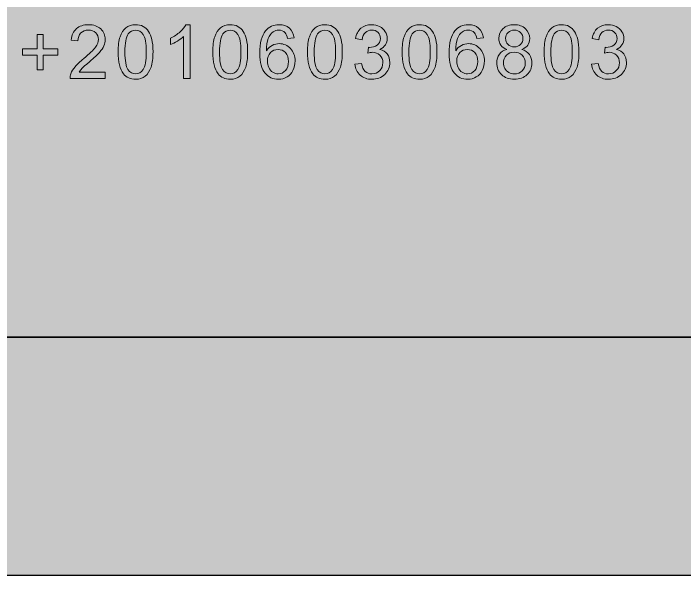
# Model space of a CAD drawing. Header units: inches. Extents: x -1481 to -429, y -1676 to -696.
# Drawn here: x -1371.45 to -1329.22, y -985.73 to -950.37 of the extents above; entities that cross this region are included whole.
import ezdxf

# ---------------------------------------------------------------- set-up
doc = ezdxf.new("R2010")
doc.units = ezdxf.units.IN
doc.header["$MEASUREMENT"] = 0
doc.layers.add('Layer 1', color=7, linetype='Continuous')

# ---------------------------------------------------------------- blocks, each defined once
blk = doc.blocks.new('block 420')
at = {"layer": 'Layer 1', "true_color": 0xffcb04}
h = blk.add_hatch(color=40, dxfattribs=at)
h.dxf.hatch_style = 2
edge = h.paths.add_edge_path()
edge.add_spline(control_points=[(-1365.672, -954.061), (-1365.672, -954.061), (-1365.672, -954.458), (-1365.672, -954.458), (-1365.672, -954.458), (-1367.894, -954.458), (-1367.894, -954.458), (-1367.897, -954.358), (-1367.881, -954.263), (-1367.846, -954.171), (-1367.79, -954.019), (-1367.699, -953.87), (-1367.574, -953.724), (-1367.45, -953.577), (-1367.27, -953.407), (-1367.034, -953.215), (-1366.669, -952.915), (-1366.422, -952.677), (-1366.294, -952.502), (-1366.165, -952.327), (-1366.101, -952.162), (-1366.101, -952.006), (-1366.101, -951.842), (-1366.159, -951.704), (-1366.276, -951.592), (-1366.393, -951.48), (-1366.546, -951.423), (-1366.734, -951.423), (-1366.933, -951.423), (-1367.092, -951.483), (-1367.211, -951.602), (-1367.33, -951.721), (-1367.391, -951.886), (-1367.392, -952.098), (-1367.392, -952.098), (-1367.816, -952.054), (-1367.816, -952.054), (-1367.787, -951.738), (-1367.678, -951.496), (-1367.488, -951.33), (-1367.299, -951.165), (-1367.044, -951.082), (-1366.725, -951.082), (-1366.402, -951.082), (-1366.147, -951.171), (-1365.959, -951.35), (-1365.771, -951.529), (-1365.677, -951.75), (-1365.677, -952.015), (-1365.677, -952.15), (-1365.704, -952.282), (-1365.759, -952.412), (-1365.814, -952.542), (-1365.906, -952.678), (-1366.033, -952.822), (-1366.161, -952.966), (-1366.373, -953.163), (-1366.67, -953.414), (-1366.917, -953.622), (-1367.076, -953.763), (-1367.147, -953.837), (-1367.217, -953.911), (-1367.275, -953.986), (-1367.321, -954.061), (-1367.321, -954.061), (-1365.672, -954.061), (-1365.672, -954.061)], knot_values=[0, 0, 0, 0, 1, 1, 1, 2, 2, 2, 3, 3, 3, 4, 4, 4, 5, 5, 5, 6, 6, 6, 7, 7, 7, 8, 8, 8, 9, 9, 9, 10, 10, 10, 11, 11, 11, 12, 12, 12, 13, 13, 13, 14, 14, 14, 15, 15, 15, 16, 16, 16, 17, 17, 17, 18, 18, 18, 19, 19, 19, 20, 20, 20, 21, 21, 21, 22, 22, 22, 22], degree=3, periodic=1)
h = blk.add_hatch(color=40, dxfattribs=at)
h.dxf.hatch_style = 2
edge = h.paths.add_edge_path()
edge.add_spline(control_points=[(-1364.863, -952.799), (-1364.863, -952.402), (-1364.822, -952.082), (-1364.74, -951.84), (-1364.658, -951.597), (-1364.537, -951.41), (-1364.376, -951.279), (-1364.214, -951.147), (-1364.011, -951.082), (-1363.767, -951.082), (-1363.586, -951.082), (-1363.428, -951.118), (-1363.292, -951.191), (-1363.156, -951.263), (-1363.044, -951.368), (-1362.955, -951.505), (-1362.866, -951.641), (-1362.797, -951.808), (-1362.746, -952.005), (-1362.696, -952.201), (-1362.67, -952.466), (-1362.67, -952.799), (-1362.67, -953.194), (-1362.711, -953.512), (-1362.792, -953.755), (-1362.873, -953.997), (-1362.994, -954.184), (-1363.156, -954.317), (-1363.317, -954.449), (-1363.521, -954.515), (-1363.767, -954.515), (-1364.091, -954.515), (-1364.345, -954.399), (-1364.53, -954.166), (-1364.752, -953.886), (-1364.863, -953.431), (-1364.863, -952.799)], knot_values=[0, 0, 0, 0, 1, 1, 1, 2, 2, 2, 3, 3, 3, 4, 4, 4, 5, 5, 5, 6, 6, 6, 7, 7, 7, 8, 8, 8, 9, 9, 9, 10, 10, 10, 11, 11, 11, 12, 12, 12, 12], degree=3, periodic=1)
edge = h.paths.add_edge_path()
edge.add_spline(control_points=[(-1364.439, -952.799), (-1364.439, -953.351), (-1364.374, -953.719), (-1364.245, -953.901), (-1364.116, -954.084), (-1363.956, -954.175), (-1363.767, -954.175), (-1363.577, -954.175), (-1363.418, -954.084), (-1363.289, -953.9), (-1363.159, -953.717), (-1363.095, -953.35), (-1363.095, -952.799), (-1363.095, -952.246), (-1363.159, -951.878), (-1363.289, -951.696), (-1363.418, -951.514), (-1363.579, -951.423), (-1363.771, -951.423), (-1363.961, -951.423), (-1364.112, -951.504), (-1364.225, -951.664), (-1364.368, -951.869), (-1364.439, -952.247), (-1364.439, -952.799)], knot_values=[0, 0, 0, 0, 1, 1, 1, 2, 2, 2, 3, 3, 3, 4, 4, 4, 5, 5, 5, 6, 6, 6, 7, 7, 7, 8, 8, 8, 8], degree=3, periodic=1)
h = blk.add_hatch(color=40, dxfattribs=at)
h.dxf.hatch_style = 2
edge = h.paths.add_edge_path()
edge.add_spline(control_points=[(-1360.33, -954.458), (-1360.33, -954.458), (-1360.742, -954.458), (-1360.742, -954.458), (-1360.742, -954.458), (-1360.742, -951.827), (-1360.742, -951.827), (-1360.842, -951.922), (-1360.972, -952.017), (-1361.133, -952.111), (-1361.295, -952.206), (-1361.44, -952.277), (-1361.568, -952.325), (-1361.568, -952.325), (-1361.568, -951.926), (-1361.568, -951.926), (-1361.337, -951.817), (-1361.135, -951.686), (-1360.962, -951.531), (-1360.79, -951.377), (-1360.667, -951.227), (-1360.596, -951.082), (-1360.596, -951.082), (-1360.33, -951.082), (-1360.33, -951.082), (-1360.33, -951.082), (-1360.33, -954.458), (-1360.33, -954.458)], knot_values=[0, 0, 0, 0, 1, 1, 1, 2, 2, 2, 3, 3, 3, 4, 4, 4, 5, 5, 5, 6, 6, 6, 7, 7, 7, 8, 8, 8, 9, 9, 9, 9], degree=3, periodic=1)
h = blk.add_hatch(color=40, dxfattribs=at)
h.dxf.hatch_style = 2
edge = h.paths.add_edge_path()
edge.add_spline(control_points=[(-1358.906, -952.799), (-1358.906, -952.402), (-1358.865, -952.082), (-1358.783, -951.84), (-1358.701, -951.597), (-1358.58, -951.41), (-1358.418, -951.279), (-1358.257, -951.147), (-1358.054, -951.082), (-1357.81, -951.082), (-1357.629, -951.082), (-1357.471, -951.118), (-1357.335, -951.191), (-1357.199, -951.263), (-1357.086, -951.368), (-1356.998, -951.505), (-1356.909, -951.641), (-1356.839, -951.808), (-1356.789, -952.005), (-1356.739, -952.201), (-1356.713, -952.466), (-1356.713, -952.799), (-1356.713, -953.194), (-1356.754, -953.512), (-1356.835, -953.755), (-1356.916, -953.997), (-1357.037, -954.184), (-1357.198, -954.317), (-1357.36, -954.449), (-1357.563, -954.515), (-1357.81, -954.515), (-1358.134, -954.515), (-1358.388, -954.399), (-1358.573, -954.166), (-1358.795, -953.886), (-1358.906, -953.431), (-1358.906, -952.799)], knot_values=[0, 0, 0, 0, 1, 1, 1, 2, 2, 2, 3, 3, 3, 4, 4, 4, 5, 5, 5, 6, 6, 6, 7, 7, 7, 8, 8, 8, 9, 9, 9, 10, 10, 10, 11, 11, 11, 12, 12, 12, 12], degree=3, periodic=1)
edge = h.paths.add_edge_path()
edge.add_spline(control_points=[(-1358.482, -952.799), (-1358.482, -953.351), (-1358.417, -953.719), (-1358.288, -953.901), (-1358.159, -954.084), (-1357.999, -954.175), (-1357.81, -954.175), (-1357.62, -954.175), (-1357.461, -954.084), (-1357.331, -953.9), (-1357.202, -953.717), (-1357.138, -953.35), (-1357.138, -952.799), (-1357.138, -952.246), (-1357.202, -951.878), (-1357.331, -951.696), (-1357.461, -951.514), (-1357.622, -951.423), (-1357.814, -951.423), (-1358.004, -951.423), (-1358.155, -951.504), (-1358.268, -951.664), (-1358.41, -951.869), (-1358.482, -952.247), (-1358.482, -952.799)], knot_values=[0, 0, 0, 0, 1, 1, 1, 2, 2, 2, 3, 3, 3, 4, 4, 4, 5, 5, 5, 6, 6, 6, 7, 7, 7, 8, 8, 8, 8], degree=3, periodic=1)
h = blk.add_hatch(color=40, dxfattribs=at)
h.dxf.hatch_style = 2
edge = h.paths.add_edge_path()
edge.add_spline(control_points=[(-1353.785, -951.919), (-1353.785, -951.919), (-1354.196, -951.951), (-1354.196, -951.951), (-1354.232, -951.789), (-1354.284, -951.671), (-1354.352, -951.598), (-1354.463, -951.48), (-1354.601, -951.421), (-1354.765, -951.421), (-1354.896, -951.421), (-1355.011, -951.458), (-1355.111, -951.531), (-1355.241, -951.626), (-1355.343, -951.764), (-1355.418, -951.946), (-1355.493, -952.128), (-1355.532, -952.387), (-1355.535, -952.724), (-1355.436, -952.572), (-1355.314, -952.46), (-1355.17, -952.387), (-1355.027, -952.313), (-1354.876, -952.276), (-1354.719, -952.276), (-1354.443, -952.276), (-1354.209, -952.378), (-1354.016, -952.58), (-1353.822, -952.783), (-1353.726, -953.045), (-1353.726, -953.366), (-1353.726, -953.577), (-1353.771, -953.773), (-1353.862, -953.954), (-1353.953, -954.135), (-1354.078, -954.274), (-1354.237, -954.37), (-1354.396, -954.467), (-1354.576, -954.515), (-1354.778, -954.515), (-1355.122, -954.515), (-1355.403, -954.388), (-1355.62, -954.135), (-1355.837, -953.882), (-1355.946, -953.465), (-1355.946, -952.884), (-1355.946, -952.234), (-1355.826, -951.762), (-1355.586, -951.467), (-1355.376, -951.21), (-1355.094, -951.082), (-1354.739, -951.082), (-1354.475, -951.082), (-1354.258, -951.156), (-1354.089, -951.304), (-1353.92, -951.452), (-1353.819, -951.657), (-1353.785, -951.919)], knot_values=[0, 0, 0, 0, 1, 1, 1, 2, 2, 2, 3, 3, 3, 4, 4, 4, 5, 5, 5, 6, 6, 6, 7, 7, 7, 8, 8, 8, 9, 9, 9, 10, 10, 10, 11, 11, 11, 12, 12, 12, 13, 13, 13, 14, 14, 14, 15, 15, 15, 16, 16, 16, 17, 17, 17, 18, 18, 18, 19, 19, 19, 19], degree=3, periodic=1)
edge = h.paths.add_edge_path()
edge.add_spline(control_points=[(-1355.471, -953.368), (-1355.471, -953.51), (-1355.441, -953.647), (-1355.38, -953.776), (-1355.32, -953.906), (-1355.235, -954.006), (-1355.127, -954.073), (-1355.018, -954.141), (-1354.904, -954.175), (-1354.785, -954.175), (-1354.611, -954.175), (-1354.461, -954.105), (-1354.336, -953.965), (-1354.21, -953.824), (-1354.148, -953.633), (-1354.148, -953.391), (-1354.148, -953.159), (-1354.21, -952.975), (-1354.333, -952.842), (-1354.457, -952.708), (-1354.613, -952.641), (-1354.801, -952.641), (-1354.988, -952.641), (-1355.146, -952.708), (-1355.276, -952.842), (-1355.406, -952.975), (-1355.471, -953.151), (-1355.471, -953.368)], knot_values=[0, 0, 0, 0, 1, 1, 1, 2, 2, 2, 3, 3, 3, 4, 4, 4, 5, 5, 5, 6, 6, 6, 7, 7, 7, 8, 8, 8, 9, 9, 9, 9], degree=3, periodic=1)
h = blk.add_hatch(color=40, dxfattribs=at)
h.dxf.hatch_style = 2
edge = h.paths.add_edge_path()
edge.add_spline(control_points=[(-1352.949, -952.799), (-1352.949, -952.402), (-1352.908, -952.082), (-1352.826, -951.84), (-1352.744, -951.597), (-1352.623, -951.41), (-1352.461, -951.279), (-1352.3, -951.147), (-1352.097, -951.082), (-1351.852, -951.082), (-1351.672, -951.082), (-1351.514, -951.118), (-1351.378, -951.191), (-1351.242, -951.263), (-1351.129, -951.368), (-1351.041, -951.505), (-1350.952, -951.641), (-1350.882, -951.808), (-1350.832, -952.005), (-1350.781, -952.201), (-1350.756, -952.466), (-1350.756, -952.799), (-1350.756, -953.194), (-1350.797, -953.512), (-1350.878, -953.755), (-1350.959, -953.997), (-1351.08, -954.184), (-1351.241, -954.317), (-1351.403, -954.449), (-1351.606, -954.515), (-1351.852, -954.515), (-1352.177, -954.515), (-1352.431, -954.399), (-1352.616, -954.166), (-1352.838, -953.886), (-1352.949, -953.431), (-1352.949, -952.799)], knot_values=[0, 0, 0, 0, 1, 1, 1, 2, 2, 2, 3, 3, 3, 4, 4, 4, 5, 5, 5, 6, 6, 6, 7, 7, 7, 8, 8, 8, 9, 9, 9, 10, 10, 10, 11, 11, 11, 12, 12, 12, 12], degree=3, periodic=1)
edge = h.paths.add_edge_path()
edge.add_spline(control_points=[(-1352.524, -952.799), (-1352.524, -953.351), (-1352.46, -953.719), (-1352.331, -953.901), (-1352.201, -954.084), (-1352.042, -954.175), (-1351.852, -954.175), (-1351.663, -954.175), (-1351.503, -954.084), (-1351.374, -953.9), (-1351.245, -953.717), (-1351.18, -953.35), (-1351.18, -952.799), (-1351.18, -952.246), (-1351.245, -951.878), (-1351.374, -951.696), (-1351.503, -951.514), (-1351.664, -951.423), (-1351.857, -951.423), (-1352.047, -951.423), (-1352.198, -951.504), (-1352.311, -951.664), (-1352.453, -951.869), (-1352.524, -952.247), (-1352.524, -952.799)], knot_values=[0, 0, 0, 0, 1, 1, 1, 2, 2, 2, 3, 3, 3, 4, 4, 4, 5, 5, 5, 6, 6, 6, 7, 7, 7, 8, 8, 8, 8], degree=3, periodic=1)
h = blk.add_hatch(color=40, dxfattribs=at)
h.dxf.hatch_style = 2
edge = h.paths.add_edge_path()
edge.add_spline(control_points=[(-1349.968, -953.57), (-1349.968, -953.57), (-1349.555, -953.515), (-1349.555, -953.515), (-1349.508, -953.749), (-1349.427, -953.917), (-1349.313, -954.021), (-1349.199, -954.124), (-1349.06, -954.175), (-1348.897, -954.175), (-1348.703, -954.175), (-1348.539, -954.108), (-1348.405, -953.973), (-1348.271, -953.839), (-1348.204, -953.672), (-1348.204, -953.474), (-1348.204, -953.284), (-1348.266, -953.128), (-1348.39, -953.005), (-1348.514, -952.882), (-1348.671, -952.82), (-1348.862, -952.82), (-1348.94, -952.82), (-1349.037, -952.835), (-1349.154, -952.866), (-1349.154, -952.866), (-1349.108, -952.503), (-1349.108, -952.503), (-1349.08, -952.507), (-1349.058, -952.508), (-1349.041, -952.508), (-1348.865, -952.508), (-1348.707, -952.462), (-1348.567, -952.37), (-1348.426, -952.279), (-1348.356, -952.137), (-1348.356, -951.946), (-1348.356, -951.795), (-1348.407, -951.669), (-1348.509, -951.57), (-1348.612, -951.471), (-1348.744, -951.421), (-1348.906, -951.421), (-1349.066, -951.421), (-1349.2, -951.471), (-1349.307, -951.572), (-1349.414, -951.673), (-1349.483, -951.825), (-1349.514, -952.026), (-1349.514, -952.026), (-1349.927, -951.953), (-1349.927, -951.953), (-1349.876, -951.676), (-1349.761, -951.462), (-1349.582, -951.31), (-1349.404, -951.158), (-1349.181, -951.082), (-1348.915, -951.082), (-1348.732, -951.082), (-1348.563, -951.121), (-1348.408, -951.2), (-1348.254, -951.278), (-1348.136, -951.386), (-1348.054, -951.522), (-1347.972, -951.658), (-1347.931, -951.802), (-1347.931, -951.955), (-1347.931, -952.101), (-1347.97, -952.233), (-1348.048, -952.352), (-1348.126, -952.471), (-1348.242, -952.566), (-1348.395, -952.636), (-1348.196, -952.682), (-1348.041, -952.778), (-1347.931, -952.922), (-1347.821, -953.066), (-1347.766, -953.247), (-1347.766, -953.464), (-1347.766, -953.758), (-1347.873, -954.007), (-1348.087, -954.211), (-1348.301, -954.415), (-1348.572, -954.517), (-1348.899, -954.517), (-1349.194, -954.517), (-1349.439, -954.429), (-1349.634, -954.254), (-1349.829, -954.078), (-1349.94, -953.85), (-1349.968, -953.57)], knot_values=[0, 0, 0, 0, 1, 1, 1, 2, 2, 2, 3, 3, 3, 4, 4, 4, 5, 5, 5, 6, 6, 6, 7, 7, 7, 8, 8, 8, 9, 9, 9, 10, 10, 10, 11, 11, 11, 12, 12, 12, 13, 13, 13, 14, 14, 14, 15, 15, 15, 16, 16, 16, 17, 17, 17, 18, 18, 18, 19, 19, 19, 20, 20, 20, 21, 21, 21, 22, 22, 22, 23, 23, 23, 24, 24, 24, 25, 25, 25, 26, 26, 26, 27, 27, 27, 28, 28, 28, 29, 29, 29, 30, 30, 30, 30], degree=3, periodic=1)
h = blk.add_hatch(color=40, dxfattribs=at)
h.dxf.hatch_style = 2
edge = h.paths.add_edge_path()
edge.add_spline(control_points=[(-1346.992, -952.799), (-1346.992, -952.402), (-1346.951, -952.082), (-1346.869, -951.84), (-1346.787, -951.597), (-1346.665, -951.41), (-1346.504, -951.279), (-1346.343, -951.147), (-1346.14, -951.082), (-1345.895, -951.082), (-1345.715, -951.082), (-1345.557, -951.118), (-1345.42, -951.191), (-1345.284, -951.263), (-1345.172, -951.368), (-1345.083, -951.505), (-1344.995, -951.641), (-1344.925, -951.808), (-1344.875, -952.005), (-1344.824, -952.201), (-1344.799, -952.466), (-1344.799, -952.799), (-1344.799, -953.194), (-1344.839, -953.512), (-1344.92, -953.755), (-1345.002, -953.997), (-1345.123, -954.184), (-1345.284, -954.317), (-1345.445, -954.449), (-1345.649, -954.515), (-1345.895, -954.515), (-1346.219, -954.515), (-1346.474, -954.399), (-1346.659, -954.166), (-1346.881, -953.886), (-1346.992, -953.431), (-1346.992, -952.799)], knot_values=[0, 0, 0, 0, 1, 1, 1, 2, 2, 2, 3, 3, 3, 4, 4, 4, 5, 5, 5, 6, 6, 6, 7, 7, 7, 8, 8, 8, 9, 9, 9, 10, 10, 10, 11, 11, 11, 12, 12, 12, 12], degree=3, periodic=1)
edge = h.paths.add_edge_path()
edge.add_spline(control_points=[(-1346.567, -952.799), (-1346.567, -953.351), (-1346.503, -953.719), (-1346.373, -953.901), (-1346.244, -954.084), (-1346.085, -954.175), (-1345.895, -954.175), (-1345.706, -954.175), (-1345.546, -954.084), (-1345.417, -953.9), (-1345.288, -953.717), (-1345.223, -953.35), (-1345.223, -952.799), (-1345.223, -952.246), (-1345.288, -951.878), (-1345.417, -951.696), (-1345.546, -951.514), (-1345.707, -951.423), (-1345.9, -951.423), (-1346.089, -951.423), (-1346.241, -951.504), (-1346.354, -951.664), (-1346.496, -951.869), (-1346.567, -952.247), (-1346.567, -952.799)], knot_values=[0, 0, 0, 0, 1, 1, 1, 2, 2, 2, 3, 3, 3, 4, 4, 4, 5, 5, 5, 6, 6, 6, 7, 7, 7, 8, 8, 8, 8], degree=3, periodic=1)
h = blk.add_hatch(color=40, dxfattribs=at)
h.dxf.hatch_style = 2
edge = h.paths.add_edge_path()
edge.add_spline(control_points=[(-1341.871, -951.919), (-1341.871, -951.919), (-1342.281, -951.951), (-1342.281, -951.951), (-1342.318, -951.789), (-1342.37, -951.671), (-1342.437, -951.598), (-1342.549, -951.48), (-1342.687, -951.421), (-1342.85, -951.421), (-1342.982, -951.421), (-1343.097, -951.458), (-1343.196, -951.531), (-1343.326, -951.626), (-1343.429, -951.764), (-1343.504, -951.946), (-1343.579, -952.128), (-1343.618, -952.387), (-1343.621, -952.724), (-1343.521, -952.572), (-1343.4, -952.46), (-1343.256, -952.387), (-1343.112, -952.313), (-1342.962, -952.276), (-1342.804, -952.276), (-1342.529, -952.276), (-1342.295, -952.378), (-1342.101, -952.58), (-1341.908, -952.783), (-1341.811, -953.045), (-1341.811, -953.366), (-1341.811, -953.577), (-1341.857, -953.773), (-1341.948, -953.954), (-1342.039, -954.135), (-1342.164, -954.274), (-1342.323, -954.37), (-1342.482, -954.467), (-1342.662, -954.515), (-1342.864, -954.515), (-1343.208, -954.515), (-1343.489, -954.388), (-1343.706, -954.135), (-1343.923, -953.882), (-1344.031, -953.465), (-1344.031, -952.884), (-1344.031, -952.234), (-1343.911, -951.762), (-1343.671, -951.467), (-1343.462, -951.21), (-1343.18, -951.082), (-1342.825, -951.082), (-1342.56, -951.082), (-1342.344, -951.156), (-1342.175, -951.304), (-1342.006, -951.452), (-1341.904, -951.657), (-1341.871, -951.919)], knot_values=[0, 0, 0, 0, 1, 1, 1, 2, 2, 2, 3, 3, 3, 4, 4, 4, 5, 5, 5, 6, 6, 6, 7, 7, 7, 8, 8, 8, 9, 9, 9, 10, 10, 10, 11, 11, 11, 12, 12, 12, 13, 13, 13, 14, 14, 14, 15, 15, 15, 16, 16, 16, 17, 17, 17, 18, 18, 18, 19, 19, 19, 19], degree=3, periodic=1)
edge = h.paths.add_edge_path()
edge.add_spline(control_points=[(-1343.557, -953.368), (-1343.557, -953.51), (-1343.526, -953.647), (-1343.466, -953.776), (-1343.406, -953.906), (-1343.321, -954.006), (-1343.212, -954.073), (-1343.104, -954.141), (-1342.99, -954.175), (-1342.871, -954.175), (-1342.697, -954.175), (-1342.547, -954.105), (-1342.421, -953.965), (-1342.296, -953.824), (-1342.233, -953.633), (-1342.233, -953.391), (-1342.233, -953.159), (-1342.295, -952.975), (-1342.419, -952.842), (-1342.543, -952.708), (-1342.699, -952.641), (-1342.887, -952.641), (-1343.073, -952.641), (-1343.232, -952.708), (-1343.362, -952.842), (-1343.492, -952.975), (-1343.557, -953.151), (-1343.557, -953.368)], knot_values=[0, 0, 0, 0, 1, 1, 1, 2, 2, 2, 3, 3, 3, 4, 4, 4, 5, 5, 5, 6, 6, 6, 7, 7, 7, 8, 8, 8, 9, 9, 9, 9], degree=3, periodic=1)
h = blk.add_hatch(color=40, dxfattribs=at)
h.dxf.hatch_style = 2
edge = h.paths.add_edge_path()
edge.add_spline(control_points=[(-1340.399, -952.634), (-1340.57, -952.572), (-1340.697, -952.482), (-1340.78, -952.366), (-1340.862, -952.25), (-1340.904, -952.111), (-1340.904, -951.948), (-1340.904, -951.704), (-1340.816, -951.498), (-1340.64, -951.331), (-1340.464, -951.165), (-1340.23, -951.082), (-1339.938, -951.082), (-1339.644, -951.082), (-1339.408, -951.167), (-1339.229, -951.337), (-1339.051, -951.508), (-1338.961, -951.715), (-1338.961, -951.96), (-1338.961, -952.116), (-1339.002, -952.252), (-1339.084, -952.367), (-1339.166, -952.482), (-1339.29, -952.572), (-1339.456, -952.634), (-1339.25, -952.702), (-1339.093, -952.81), (-1338.985, -952.96), (-1338.877, -953.11), (-1338.824, -953.289), (-1338.824, -953.497), (-1338.824, -953.784), (-1338.925, -954.025), (-1339.128, -954.221), (-1339.332, -954.417), (-1339.599, -954.515), (-1339.931, -954.515), (-1340.263, -954.515), (-1340.53, -954.417), (-1340.734, -954.22), (-1340.937, -954.024), (-1341.039, -953.778), (-1341.039, -953.485), (-1341.039, -953.267), (-1340.984, -953.083), (-1340.873, -952.936), (-1340.762, -952.788), (-1340.604, -952.688), (-1340.399, -952.634)], knot_values=[0, 0, 0, 0, 1, 1, 1, 2, 2, 2, 3, 3, 3, 4, 4, 4, 5, 5, 5, 6, 6, 6, 7, 7, 7, 8, 8, 8, 9, 9, 9, 10, 10, 10, 11, 11, 11, 12, 12, 12, 13, 13, 13, 14, 14, 14, 15, 15, 15, 16, 16, 16, 16], degree=3, periodic=1)
edge = h.paths.add_edge_path()
edge.add_spline(control_points=[(-1340.615, -953.487), (-1340.615, -953.605), (-1340.587, -953.719), (-1340.531, -953.829), (-1340.475, -953.939), (-1340.392, -954.024), (-1340.282, -954.085), (-1340.172, -954.145), (-1340.054, -954.175), (-1339.927, -954.175), (-1339.729, -954.175), (-1339.566, -954.112), (-1339.438, -953.985), (-1339.31, -953.858), (-1339.246, -953.697), (-1339.246, -953.501), (-1339.246, -953.302), (-1339.312, -953.138), (-1339.444, -953.008), (-1339.576, -952.878), (-1339.742, -952.813), (-1339.94, -952.813), (-1340.135, -952.813), (-1340.295, -952.877), (-1340.423, -953.006), (-1340.551, -953.134), (-1340.615, -953.295), (-1340.615, -953.487)], knot_values=[0, 0, 0, 0, 1, 1, 1, 2, 2, 2, 3, 3, 3, 4, 4, 4, 5, 5, 5, 6, 6, 6, 7, 7, 7, 8, 8, 8, 9, 9, 9, 9], degree=3, periodic=1)
edge = h.paths.add_edge_path()
edge.add_spline(control_points=[(-1340.482, -951.935), (-1340.482, -952.094), (-1340.43, -952.224), (-1340.328, -952.325), (-1340.226, -952.426), (-1340.092, -952.476), (-1339.929, -952.476), (-1339.77, -952.476), (-1339.64, -952.426), (-1339.538, -952.326), (-1339.436, -952.226), (-1339.385, -952.103), (-1339.385, -951.958), (-1339.385, -951.806), (-1339.438, -951.679), (-1339.542, -951.576), (-1339.647, -951.473), (-1339.777, -951.421), (-1339.933, -951.421), (-1340.091, -951.421), (-1340.222, -951.471), (-1340.326, -951.572), (-1340.43, -951.673), (-1340.482, -951.794), (-1340.482, -951.935)], knot_values=[0, 0, 0, 0, 1, 1, 1, 2, 2, 2, 3, 3, 3, 4, 4, 4, 5, 5, 5, 6, 6, 6, 7, 7, 7, 8, 8, 8, 8], degree=3, periodic=1)
h = blk.add_hatch(color=40, dxfattribs=at)
h.dxf.hatch_style = 2
edge = h.paths.add_edge_path()
edge.add_spline(control_points=[(-1338.056, -952.799), (-1338.056, -952.402), (-1338.015, -952.082), (-1337.933, -951.84), (-1337.851, -951.597), (-1337.73, -951.41), (-1337.568, -951.279), (-1337.407, -951.147), (-1337.204, -951.082), (-1336.96, -951.082), (-1336.779, -951.082), (-1336.621, -951.118), (-1336.485, -951.191), (-1336.349, -951.263), (-1336.236, -951.368), (-1336.148, -951.505), (-1336.059, -951.641), (-1335.989, -951.808), (-1335.939, -952.005), (-1335.888, -952.201), (-1335.863, -952.466), (-1335.863, -952.799), (-1335.863, -953.194), (-1335.904, -953.512), (-1335.985, -953.755), (-1336.066, -953.997), (-1336.187, -954.184), (-1336.348, -954.317), (-1336.51, -954.449), (-1336.713, -954.515), (-1336.96, -954.515), (-1337.284, -954.515), (-1337.538, -954.399), (-1337.723, -954.166), (-1337.945, -953.886), (-1338.056, -953.431), (-1338.056, -952.799)], knot_values=[0, 0, 0, 0, 1, 1, 1, 2, 2, 2, 3, 3, 3, 4, 4, 4, 5, 5, 5, 6, 6, 6, 7, 7, 7, 8, 8, 8, 9, 9, 9, 10, 10, 10, 11, 11, 11, 12, 12, 12, 12], degree=3, periodic=1)
edge = h.paths.add_edge_path()
edge.add_spline(control_points=[(-1337.632, -952.799), (-1337.632, -953.351), (-1337.567, -953.719), (-1337.438, -953.901), (-1337.309, -954.084), (-1337.149, -954.175), (-1336.96, -954.175), (-1336.77, -954.175), (-1336.611, -954.084), (-1336.481, -953.9), (-1336.352, -953.717), (-1336.288, -953.35), (-1336.288, -952.799), (-1336.288, -952.246), (-1336.352, -951.878), (-1336.481, -951.696), (-1336.611, -951.514), (-1336.771, -951.423), (-1336.964, -951.423), (-1337.154, -951.423), (-1337.305, -951.504), (-1337.418, -951.664), (-1337.56, -951.869), (-1337.632, -952.247), (-1337.632, -952.799)], knot_values=[0, 0, 0, 0, 1, 1, 1, 2, 2, 2, 3, 3, 3, 4, 4, 4, 5, 5, 5, 6, 6, 6, 7, 7, 7, 8, 8, 8, 8], degree=3, periodic=1)
h = blk.add_hatch(color=40, dxfattribs=at)
h.dxf.hatch_style = 2
edge = h.paths.add_edge_path()
edge.add_spline(control_points=[(-1335.075, -953.57), (-1335.075, -953.57), (-1334.662, -953.515), (-1334.662, -953.515), (-1334.615, -953.749), (-1334.534, -953.917), (-1334.42, -954.021), (-1334.306, -954.124), (-1334.167, -954.175), (-1334.004, -954.175), (-1333.81, -954.175), (-1333.646, -954.108), (-1333.512, -953.973), (-1333.378, -953.839), (-1333.311, -953.672), (-1333.311, -953.474), (-1333.311, -953.284), (-1333.373, -953.128), (-1333.497, -953.005), (-1333.621, -952.882), (-1333.778, -952.82), (-1333.97, -952.82), (-1334.047, -952.82), (-1334.145, -952.835), (-1334.261, -952.866), (-1334.261, -952.866), (-1334.215, -952.503), (-1334.215, -952.503), (-1334.187, -952.507), (-1334.165, -952.508), (-1334.148, -952.508), (-1333.972, -952.508), (-1333.814, -952.462), (-1333.674, -952.37), (-1333.533, -952.279), (-1333.463, -952.137), (-1333.463, -951.946), (-1333.463, -951.795), (-1333.514, -951.669), (-1333.616, -951.57), (-1333.719, -951.471), (-1333.851, -951.421), (-1334.013, -951.421), (-1334.174, -951.421), (-1334.307, -951.471), (-1334.414, -951.572), (-1334.521, -951.673), (-1334.59, -951.825), (-1334.621, -952.026), (-1334.621, -952.026), (-1335.034, -951.953), (-1335.034, -951.953), (-1334.983, -951.676), (-1334.869, -951.462), (-1334.69, -951.31), (-1334.511, -951.158), (-1334.288, -951.082), (-1334.022, -951.082), (-1333.839, -951.082), (-1333.67, -951.121), (-1333.515, -951.2), (-1333.361, -951.278), (-1333.243, -951.386), (-1333.161, -951.522), (-1333.079, -951.658), (-1333.038, -951.802), (-1333.038, -951.955), (-1333.038, -952.101), (-1333.077, -952.233), (-1333.155, -952.352), (-1333.233, -952.471), (-1333.349, -952.566), (-1333.502, -952.636), (-1333.303, -952.682), (-1333.148, -952.778), (-1333.038, -952.922), (-1332.928, -953.066), (-1332.873, -953.247), (-1332.873, -953.464), (-1332.873, -953.758), (-1332.98, -954.007), (-1333.194, -954.211), (-1333.408, -954.415), (-1333.679, -954.517), (-1334.006, -954.517), (-1334.301, -954.517), (-1334.546, -954.429), (-1334.741, -954.254), (-1334.936, -954.078), (-1335.047, -953.85), (-1335.075, -953.57)], knot_values=[0, 0, 0, 0, 1, 1, 1, 2, 2, 2, 3, 3, 3, 4, 4, 4, 5, 5, 5, 6, 6, 6, 7, 7, 7, 8, 8, 8, 9, 9, 9, 10, 10, 10, 11, 11, 11, 12, 12, 12, 13, 13, 13, 14, 14, 14, 15, 15, 15, 16, 16, 16, 17, 17, 17, 18, 18, 18, 19, 19, 19, 20, 20, 20, 21, 21, 21, 22, 22, 22, 23, 23, 23, 24, 24, 24, 25, 25, 25, 26, 26, 26, 27, 27, 27, 28, 28, 28, 29, 29, 29, 30, 30, 30, 30], degree=3, periodic=1)
h = blk.add_hatch(color=40, dxfattribs=at)
h.dxf.hatch_style = 2
h.paths.add_polyline_path([(-1369.969, -953.914), (-1369.969, -952.992), (-1370.884, -952.992), (-1370.884, -952.607), (-1369.969, -952.607), (-1369.969, -951.692), (-1369.579, -951.692), (-1369.579, -952.607), (-1368.664, -952.607), (-1368.664, -952.992), (-1369.579, -952.992), (-1369.579, -953.914)])
at = {"layer": 'Layer 1', "lineweight": 0}
blk.add_lwpolyline([(-1369.969, -953.914), (-1369.969, -952.992), (-1370.884, -952.992), (-1370.884, -952.607), (-1369.969, -952.607), (-1369.969, -951.692), (-1369.579, -951.692), (-1369.579, -952.607), (-1368.664, -952.607), (-1368.664, -952.992), (-1369.579, -952.992), (-1369.579, -953.914), (-1369.969, -953.914)], dxfattribs=at)
for points, knots in [([(-1365.672, -954.061), (-1365.672, -954.061), (-1365.672, -954.458), (-1365.672, -954.458), (-1365.672, -954.458), (-1367.894, -954.458), (-1367.894, -954.458), (-1367.897, -954.358), (-1367.881, -954.263), (-1367.846, -954.171), (-1367.79, -954.019), (-1367.699, -953.87), (-1367.574, -953.724), (-1367.45, -953.577), (-1367.27, -953.407), (-1367.034, -953.215), (-1366.669, -952.915), (-1366.422, -952.677), (-1366.294, -952.502), (-1366.165, -952.327), (-1366.101, -952.162), (-1366.101, -952.006), (-1366.101, -951.842), (-1366.159, -951.704), (-1366.276, -951.592), (-1366.393, -951.48), (-1366.546, -951.423), (-1366.734, -951.423), (-1366.933, -951.423), (-1367.092, -951.483), (-1367.211, -951.602), (-1367.33, -951.721), (-1367.391, -951.886), (-1367.392, -952.098), (-1367.392, -952.098), (-1367.816, -952.054), (-1367.816, -952.054), (-1367.787, -951.738), (-1367.678, -951.496), (-1367.488, -951.33), (-1367.299, -951.165), (-1367.044, -951.082), (-1366.725, -951.082), (-1366.402, -951.082), (-1366.147, -951.171), (-1365.959, -951.35), (-1365.771, -951.529), (-1365.677, -951.75), (-1365.677, -952.015), (-1365.677, -952.15), (-1365.704, -952.282), (-1365.759, -952.412), (-1365.814, -952.542), (-1365.906, -952.678), (-1366.033, -952.822), (-1366.161, -952.966), (-1366.373, -953.163), (-1366.67, -953.414), (-1366.917, -953.622), (-1367.076, -953.763), (-1367.147, -953.837), (-1367.217, -953.911), (-1367.275, -953.986), (-1367.321, -954.061), (-1367.321, -954.061), (-1365.672, -954.061), (-1365.672, -954.061)], [0, 0, 0, 0, 1, 1, 1, 2, 2, 2, 3, 3, 3, 4, 4, 4, 5, 5, 5, 6, 6, 6, 7, 7, 7, 8, 8, 8, 9, 9, 9, 10, 10, 10, 11, 11, 11, 12, 12, 12, 13, 13, 13, 14, 14, 14, 15, 15, 15, 16, 16, 16, 17, 17, 17, 18, 18, 18, 19, 19, 19, 20, 20, 20, 21, 21, 21, 22, 22, 22, 22]), ([(-1364.863, -952.799), (-1364.863, -952.402), (-1364.822, -952.082), (-1364.74, -951.84), (-1364.658, -951.597), (-1364.537, -951.41), (-1364.376, -951.279), (-1364.214, -951.147), (-1364.011, -951.082), (-1363.767, -951.082), (-1363.586, -951.082), (-1363.428, -951.118), (-1363.292, -951.191), (-1363.156, -951.263), (-1363.044, -951.368), (-1362.955, -951.505), (-1362.866, -951.641), (-1362.797, -951.808), (-1362.746, -952.005), (-1362.696, -952.201), (-1362.67, -952.466), (-1362.67, -952.799), (-1362.67, -953.194), (-1362.711, -953.512), (-1362.792, -953.755), (-1362.873, -953.997), (-1362.994, -954.184), (-1363.156, -954.317), (-1363.317, -954.449), (-1363.521, -954.515), (-1363.767, -954.515), (-1364.091, -954.515), (-1364.345, -954.399), (-1364.53, -954.166), (-1364.752, -953.886), (-1364.863, -953.431), (-1364.863, -952.799)], [0, 0, 0, 0, 1, 1, 1, 2, 2, 2, 3, 3, 3, 4, 4, 4, 5, 5, 5, 6, 6, 6, 7, 7, 7, 8, 8, 8, 9, 9, 9, 10, 10, 10, 11, 11, 11, 12, 12, 12, 12]), ([(-1360.33, -954.458), (-1360.33, -954.458), (-1360.742, -954.458), (-1360.742, -954.458), (-1360.742, -954.458), (-1360.742, -951.827), (-1360.742, -951.827), (-1360.842, -951.922), (-1360.972, -952.017), (-1361.133, -952.111), (-1361.295, -952.206), (-1361.44, -952.277), (-1361.568, -952.325), (-1361.568, -952.325), (-1361.568, -951.926), (-1361.568, -951.926), (-1361.337, -951.817), (-1361.135, -951.686), (-1360.962, -951.531), (-1360.79, -951.377), (-1360.667, -951.227), (-1360.596, -951.082), (-1360.596, -951.082), (-1360.33, -951.082), (-1360.33, -951.082), (-1360.33, -951.082), (-1360.33, -954.458), (-1360.33, -954.458)], [0, 0, 0, 0, 1, 1, 1, 2, 2, 2, 3, 3, 3, 4, 4, 4, 5, 5, 5, 6, 6, 6, 7, 7, 7, 8, 8, 8, 9, 9, 9, 9]), ([(-1358.906, -952.799), (-1358.906, -952.402), (-1358.865, -952.082), (-1358.783, -951.84), (-1358.701, -951.597), (-1358.58, -951.41), (-1358.418, -951.279), (-1358.257, -951.147), (-1358.054, -951.082), (-1357.81, -951.082), (-1357.629, -951.082), (-1357.471, -951.118), (-1357.335, -951.191), (-1357.199, -951.263), (-1357.086, -951.368), (-1356.998, -951.505), (-1356.909, -951.641), (-1356.839, -951.808), (-1356.789, -952.005), (-1356.739, -952.201), (-1356.713, -952.466), (-1356.713, -952.799), (-1356.713, -953.194), (-1356.754, -953.512), (-1356.835, -953.755), (-1356.916, -953.997), (-1357.037, -954.184), (-1357.198, -954.317), (-1357.36, -954.449), (-1357.563, -954.515), (-1357.81, -954.515), (-1358.134, -954.515), (-1358.388, -954.399), (-1358.573, -954.166), (-1358.795, -953.886), (-1358.906, -953.431), (-1358.906, -952.799)], [0, 0, 0, 0, 1, 1, 1, 2, 2, 2, 3, 3, 3, 4, 4, 4, 5, 5, 5, 6, 6, 6, 7, 7, 7, 8, 8, 8, 9, 9, 9, 10, 10, 10, 11, 11, 11, 12, 12, 12, 12]), ([(-1353.785, -951.919), (-1353.785, -951.919), (-1354.196, -951.951), (-1354.196, -951.951), (-1354.232, -951.789), (-1354.284, -951.671), (-1354.352, -951.598), (-1354.463, -951.48), (-1354.601, -951.421), (-1354.765, -951.421), (-1354.896, -951.421), (-1355.011, -951.458), (-1355.111, -951.531), (-1355.241, -951.626), (-1355.343, -951.764), (-1355.418, -951.946), (-1355.493, -952.128), (-1355.532, -952.387), (-1355.535, -952.724), (-1355.436, -952.572), (-1355.314, -952.46), (-1355.17, -952.387), (-1355.027, -952.313), (-1354.876, -952.276), (-1354.719, -952.276), (-1354.443, -952.276), (-1354.209, -952.378), (-1354.016, -952.58), (-1353.822, -952.783), (-1353.726, -953.045), (-1353.726, -953.366), (-1353.726, -953.577), (-1353.771, -953.773), (-1353.862, -953.954), (-1353.953, -954.135), (-1354.078, -954.274), (-1354.237, -954.37), (-1354.396, -954.467), (-1354.576, -954.515), (-1354.778, -954.515), (-1355.122, -954.515), (-1355.403, -954.388), (-1355.62, -954.135), (-1355.837, -953.882), (-1355.946, -953.465), (-1355.946, -952.884), (-1355.946, -952.234), (-1355.826, -951.762), (-1355.586, -951.467), (-1355.376, -951.21), (-1355.094, -951.082), (-1354.739, -951.082), (-1354.475, -951.082), (-1354.258, -951.156), (-1354.089, -951.304), (-1353.92, -951.452), (-1353.819, -951.657), (-1353.785, -951.919)], [0, 0, 0, 0, 1, 1, 1, 2, 2, 2, 3, 3, 3, 4, 4, 4, 5, 5, 5, 6, 6, 6, 7, 7, 7, 8, 8, 8, 9, 9, 9, 10, 10, 10, 11, 11, 11, 12, 12, 12, 13, 13, 13, 14, 14, 14, 15, 15, 15, 16, 16, 16, 17, 17, 17, 18, 18, 18, 19, 19, 19, 19]), ([(-1352.949, -952.799), (-1352.949, -952.402), (-1352.908, -952.082), (-1352.826, -951.84), (-1352.744, -951.597), (-1352.623, -951.41), (-1352.461, -951.279), (-1352.3, -951.147), (-1352.097, -951.082), (-1351.852, -951.082), (-1351.672, -951.082), (-1351.514, -951.118), (-1351.378, -951.191), (-1351.242, -951.263), (-1351.129, -951.368), (-1351.041, -951.505), (-1350.952, -951.641), (-1350.882, -951.808), (-1350.832, -952.005), (-1350.781, -952.201), (-1350.756, -952.466), (-1350.756, -952.799), (-1350.756, -953.194), (-1350.797, -953.512), (-1350.878, -953.755), (-1350.959, -953.997), (-1351.08, -954.184), (-1351.241, -954.317), (-1351.403, -954.449), (-1351.606, -954.515), (-1351.852, -954.515), (-1352.177, -954.515), (-1352.431, -954.399), (-1352.616, -954.166), (-1352.838, -953.886), (-1352.949, -953.431), (-1352.949, -952.799)], [0, 0, 0, 0, 1, 1, 1, 2, 2, 2, 3, 3, 3, 4, 4, 4, 5, 5, 5, 6, 6, 6, 7, 7, 7, 8, 8, 8, 9, 9, 9, 10, 10, 10, 11, 11, 11, 12, 12, 12, 12]), ([(-1349.968, -953.57), (-1349.968, -953.57), (-1349.555, -953.515), (-1349.555, -953.515), (-1349.508, -953.749), (-1349.427, -953.917), (-1349.313, -954.021), (-1349.199, -954.124), (-1349.06, -954.175), (-1348.897, -954.175), (-1348.703, -954.175), (-1348.539, -954.108), (-1348.405, -953.973), (-1348.271, -953.839), (-1348.204, -953.672), (-1348.204, -953.474), (-1348.204, -953.284), (-1348.266, -953.128), (-1348.39, -953.005), (-1348.514, -952.882), (-1348.671, -952.82), (-1348.862, -952.82), (-1348.94, -952.82), (-1349.037, -952.835), (-1349.154, -952.866), (-1349.154, -952.866), (-1349.108, -952.503), (-1349.108, -952.503), (-1349.08, -952.507), (-1349.058, -952.508), (-1349.041, -952.508), (-1348.865, -952.508), (-1348.707, -952.462), (-1348.567, -952.37), (-1348.426, -952.279), (-1348.356, -952.137), (-1348.356, -951.946), (-1348.356, -951.795), (-1348.407, -951.669), (-1348.509, -951.57), (-1348.612, -951.471), (-1348.744, -951.421), (-1348.906, -951.421), (-1349.066, -951.421), (-1349.2, -951.471), (-1349.307, -951.572), (-1349.414, -951.673), (-1349.483, -951.825), (-1349.514, -952.026), (-1349.514, -952.026), (-1349.927, -951.953), (-1349.927, -951.953), (-1349.876, -951.676), (-1349.761, -951.462), (-1349.582, -951.31), (-1349.404, -951.158), (-1349.181, -951.082), (-1348.915, -951.082), (-1348.732, -951.082), (-1348.563, -951.121), (-1348.408, -951.2), (-1348.254, -951.278), (-1348.136, -951.386), (-1348.054, -951.522), (-1347.972, -951.658), (-1347.931, -951.802), (-1347.931, -951.955), (-1347.931, -952.101), (-1347.97, -952.233), (-1348.048, -952.352), (-1348.126, -952.471), (-1348.242, -952.566), (-1348.395, -952.636), (-1348.196, -952.682), (-1348.041, -952.778), (-1347.931, -952.922), (-1347.821, -953.066), (-1347.766, -953.247), (-1347.766, -953.464), (-1347.766, -953.758), (-1347.873, -954.007), (-1348.087, -954.211), (-1348.301, -954.415), (-1348.572, -954.517), (-1348.899, -954.517), (-1349.194, -954.517), (-1349.439, -954.429), (-1349.634, -954.254), (-1349.829, -954.078), (-1349.94, -953.85), (-1349.968, -953.57)], [0, 0, 0, 0, 1, 1, 1, 2, 2, 2, 3, 3, 3, 4, 4, 4, 5, 5, 5, 6, 6, 6, 7, 7, 7, 8, 8, 8, 9, 9, 9, 10, 10, 10, 11, 11, 11, 12, 12, 12, 13, 13, 13, 14, 14, 14, 15, 15, 15, 16, 16, 16, 17, 17, 17, 18, 18, 18, 19, 19, 19, 20, 20, 20, 21, 21, 21, 22, 22, 22, 23, 23, 23, 24, 24, 24, 25, 25, 25, 26, 26, 26, 27, 27, 27, 28, 28, 28, 29, 29, 29, 30, 30, 30, 30]), ([(-1346.992, -952.799), (-1346.992, -952.402), (-1346.951, -952.082), (-1346.869, -951.84), (-1346.787, -951.597), (-1346.665, -951.41), (-1346.504, -951.279), (-1346.343, -951.147), (-1346.14, -951.082), (-1345.895, -951.082), (-1345.715, -951.082), (-1345.557, -951.118), (-1345.42, -951.191), (-1345.284, -951.263), (-1345.172, -951.368), (-1345.083, -951.505), (-1344.995, -951.641), (-1344.925, -951.808), (-1344.875, -952.005), (-1344.824, -952.201), (-1344.799, -952.466), (-1344.799, -952.799), (-1344.799, -953.194), (-1344.839, -953.512), (-1344.92, -953.755), (-1345.002, -953.997), (-1345.123, -954.184), (-1345.284, -954.317), (-1345.445, -954.449), (-1345.649, -954.515), (-1345.895, -954.515), (-1346.219, -954.515), (-1346.474, -954.399), (-1346.659, -954.166), (-1346.881, -953.886), (-1346.992, -953.431), (-1346.992, -952.799)], [0, 0, 0, 0, 1, 1, 1, 2, 2, 2, 3, 3, 3, 4, 4, 4, 5, 5, 5, 6, 6, 6, 7, 7, 7, 8, 8, 8, 9, 9, 9, 10, 10, 10, 11, 11, 11, 12, 12, 12, 12]), ([(-1341.871, -951.919), (-1341.871, -951.919), (-1342.281, -951.951), (-1342.281, -951.951), (-1342.318, -951.789), (-1342.37, -951.671), (-1342.437, -951.598), (-1342.549, -951.48), (-1342.687, -951.421), (-1342.85, -951.421), (-1342.982, -951.421), (-1343.097, -951.458), (-1343.196, -951.531), (-1343.326, -951.626), (-1343.429, -951.764), (-1343.504, -951.946), (-1343.579, -952.128), (-1343.618, -952.387), (-1343.621, -952.724), (-1343.521, -952.572), (-1343.4, -952.46), (-1343.256, -952.387), (-1343.112, -952.313), (-1342.962, -952.276), (-1342.804, -952.276), (-1342.529, -952.276), (-1342.295, -952.378), (-1342.101, -952.58), (-1341.908, -952.783), (-1341.811, -953.045), (-1341.811, -953.366), (-1341.811, -953.577), (-1341.857, -953.773), (-1341.948, -953.954), (-1342.039, -954.135), (-1342.164, -954.274), (-1342.323, -954.37), (-1342.482, -954.467), (-1342.662, -954.515), (-1342.864, -954.515), (-1343.208, -954.515), (-1343.489, -954.388), (-1343.706, -954.135), (-1343.923, -953.882), (-1344.031, -953.465), (-1344.031, -952.884), (-1344.031, -952.234), (-1343.911, -951.762), (-1343.671, -951.467), (-1343.462, -951.21), (-1343.18, -951.082), (-1342.825, -951.082), (-1342.56, -951.082), (-1342.344, -951.156), (-1342.175, -951.304), (-1342.006, -951.452), (-1341.904, -951.657), (-1341.871, -951.919)], [0, 0, 0, 0, 1, 1, 1, 2, 2, 2, 3, 3, 3, 4, 4, 4, 5, 5, 5, 6, 6, 6, 7, 7, 7, 8, 8, 8, 9, 9, 9, 10, 10, 10, 11, 11, 11, 12, 12, 12, 13, 13, 13, 14, 14, 14, 15, 15, 15, 16, 16, 16, 17, 17, 17, 18, 18, 18, 19, 19, 19, 19]), ([(-1340.399, -952.634), (-1340.57, -952.572), (-1340.697, -952.482), (-1340.78, -952.366), (-1340.862, -952.25), (-1340.904, -952.111), (-1340.904, -951.948), (-1340.904, -951.704), (-1340.816, -951.498), (-1340.64, -951.331), (-1340.464, -951.165), (-1340.23, -951.082), (-1339.938, -951.082), (-1339.644, -951.082), (-1339.408, -951.167), (-1339.229, -951.337), (-1339.051, -951.508), (-1338.961, -951.715), (-1338.961, -951.96), (-1338.961, -952.116), (-1339.002, -952.252), (-1339.084, -952.367), (-1339.166, -952.482), (-1339.29, -952.572), (-1339.456, -952.634), (-1339.25, -952.702), (-1339.093, -952.81), (-1338.985, -952.96), (-1338.877, -953.11), (-1338.824, -953.289), (-1338.824, -953.497), (-1338.824, -953.784), (-1338.925, -954.025), (-1339.128, -954.221), (-1339.332, -954.417), (-1339.599, -954.515), (-1339.931, -954.515), (-1340.263, -954.515), (-1340.53, -954.417), (-1340.734, -954.22), (-1340.937, -954.024), (-1341.039, -953.778), (-1341.039, -953.485), (-1341.039, -953.267), (-1340.984, -953.083), (-1340.873, -952.936), (-1340.762, -952.788), (-1340.604, -952.688), (-1340.399, -952.634)], [0, 0, 0, 0, 1, 1, 1, 2, 2, 2, 3, 3, 3, 4, 4, 4, 5, 5, 5, 6, 6, 6, 7, 7, 7, 8, 8, 8, 9, 9, 9, 10, 10, 10, 11, 11, 11, 12, 12, 12, 13, 13, 13, 14, 14, 14, 15, 15, 15, 16, 16, 16, 16]), ([(-1338.056, -952.799), (-1338.056, -952.402), (-1338.015, -952.082), (-1337.933, -951.84), (-1337.851, -951.597), (-1337.73, -951.41), (-1337.568, -951.279), (-1337.407, -951.147), (-1337.204, -951.082), (-1336.96, -951.082), (-1336.779, -951.082), (-1336.621, -951.118), (-1336.485, -951.191), (-1336.349, -951.263), (-1336.236, -951.368), (-1336.148, -951.505), (-1336.059, -951.641), (-1335.989, -951.808), (-1335.939, -952.005), (-1335.888, -952.201), (-1335.863, -952.466), (-1335.863, -952.799), (-1335.863, -953.194), (-1335.904, -953.512), (-1335.985, -953.755), (-1336.066, -953.997), (-1336.187, -954.184), (-1336.348, -954.317), (-1336.51, -954.449), (-1336.713, -954.515), (-1336.96, -954.515), (-1337.284, -954.515), (-1337.538, -954.399), (-1337.723, -954.166), (-1337.945, -953.886), (-1338.056, -953.431), (-1338.056, -952.799)], [0, 0, 0, 0, 1, 1, 1, 2, 2, 2, 3, 3, 3, 4, 4, 4, 5, 5, 5, 6, 6, 6, 7, 7, 7, 8, 8, 8, 9, 9, 9, 10, 10, 10, 11, 11, 11, 12, 12, 12, 12]), ([(-1335.075, -953.57), (-1335.075, -953.57), (-1334.662, -953.515), (-1334.662, -953.515), (-1334.615, -953.749), (-1334.534, -953.917), (-1334.42, -954.021), (-1334.306, -954.124), (-1334.167, -954.175), (-1334.004, -954.175), (-1333.81, -954.175), (-1333.646, -954.108), (-1333.512, -953.973), (-1333.378, -953.839), (-1333.311, -953.672), (-1333.311, -953.474), (-1333.311, -953.284), (-1333.373, -953.128), (-1333.497, -953.005), (-1333.621, -952.882), (-1333.778, -952.82), (-1333.97, -952.82), (-1334.047, -952.82), (-1334.145, -952.835), (-1334.261, -952.866), (-1334.261, -952.866), (-1334.215, -952.503), (-1334.215, -952.503), (-1334.187, -952.507), (-1334.165, -952.508), (-1334.148, -952.508), (-1333.972, -952.508), (-1333.814, -952.462), (-1333.674, -952.37), (-1333.533, -952.279), (-1333.463, -952.137), (-1333.463, -951.946), (-1333.463, -951.795), (-1333.514, -951.669), (-1333.616, -951.57), (-1333.719, -951.471), (-1333.851, -951.421), (-1334.013, -951.421), (-1334.174, -951.421), (-1334.307, -951.471), (-1334.414, -951.572), (-1334.521, -951.673), (-1334.59, -951.825), (-1334.621, -952.026), (-1334.621, -952.026), (-1335.034, -951.953), (-1335.034, -951.953), (-1334.983, -951.676), (-1334.869, -951.462), (-1334.69, -951.31), (-1334.511, -951.158), (-1334.288, -951.082), (-1334.022, -951.082), (-1333.839, -951.082), (-1333.67, -951.121), (-1333.515, -951.2), (-1333.361, -951.278), (-1333.243, -951.386), (-1333.161, -951.522), (-1333.079, -951.658), (-1333.038, -951.802), (-1333.038, -951.955), (-1333.038, -952.101), (-1333.077, -952.233), (-1333.155, -952.352), (-1333.233, -952.471), (-1333.349, -952.566), (-1333.502, -952.636), (-1333.303, -952.682), (-1333.148, -952.778), (-1333.038, -952.922), (-1332.928, -953.066), (-1332.873, -953.247), (-1332.873, -953.464), (-1332.873, -953.758), (-1332.98, -954.007), (-1333.194, -954.211), (-1333.408, -954.415), (-1333.679, -954.517), (-1334.006, -954.517), (-1334.301, -954.517), (-1334.546, -954.429), (-1334.741, -954.254), (-1334.936, -954.078), (-1335.047, -953.85), (-1335.075, -953.57)], [0, 0, 0, 0, 1, 1, 1, 2, 2, 2, 3, 3, 3, 4, 4, 4, 5, 5, 5, 6, 6, 6, 7, 7, 7, 8, 8, 8, 9, 9, 9, 10, 10, 10, 11, 11, 11, 12, 12, 12, 13, 13, 13, 14, 14, 14, 15, 15, 15, 16, 16, 16, 17, 17, 17, 18, 18, 18, 19, 19, 19, 20, 20, 20, 21, 21, 21, 22, 22, 22, 23, 23, 23, 24, 24, 24, 25, 25, 25, 26, 26, 26, 27, 27, 27, 28, 28, 28, 29, 29, 29, 30, 30, 30, 30]), ([(-1364.439, -952.799), (-1364.439, -953.351), (-1364.374, -953.719), (-1364.245, -953.901), (-1364.116, -954.084), (-1363.956, -954.175), (-1363.767, -954.175), (-1363.577, -954.175), (-1363.418, -954.084), (-1363.289, -953.9), (-1363.159, -953.717), (-1363.095, -953.35), (-1363.095, -952.799), (-1363.095, -952.246), (-1363.159, -951.878), (-1363.289, -951.696), (-1363.418, -951.514), (-1363.579, -951.423), (-1363.771, -951.423), (-1363.961, -951.423), (-1364.112, -951.504), (-1364.225, -951.664), (-1364.368, -951.869), (-1364.439, -952.247), (-1364.439, -952.799)], [0, 0, 0, 0, 1, 1, 1, 2, 2, 2, 3, 3, 3, 4, 4, 4, 5, 5, 5, 6, 6, 6, 7, 7, 7, 8, 8, 8, 8]), ([(-1358.482, -952.799), (-1358.482, -953.351), (-1358.417, -953.719), (-1358.288, -953.901), (-1358.159, -954.084), (-1357.999, -954.175), (-1357.81, -954.175), (-1357.62, -954.175), (-1357.461, -954.084), (-1357.331, -953.9), (-1357.202, -953.717), (-1357.138, -953.35), (-1357.138, -952.799), (-1357.138, -952.246), (-1357.202, -951.878), (-1357.331, -951.696), (-1357.461, -951.514), (-1357.622, -951.423), (-1357.814, -951.423), (-1358.004, -951.423), (-1358.155, -951.504), (-1358.268, -951.664), (-1358.41, -951.869), (-1358.482, -952.247), (-1358.482, -952.799)], [0, 0, 0, 0, 1, 1, 1, 2, 2, 2, 3, 3, 3, 4, 4, 4, 5, 5, 5, 6, 6, 6, 7, 7, 7, 8, 8, 8, 8]), ([(-1352.524, -952.799), (-1352.524, -953.351), (-1352.46, -953.719), (-1352.331, -953.901), (-1352.201, -954.084), (-1352.042, -954.175), (-1351.852, -954.175), (-1351.663, -954.175), (-1351.503, -954.084), (-1351.374, -953.9), (-1351.245, -953.717), (-1351.18, -953.35), (-1351.18, -952.799), (-1351.18, -952.246), (-1351.245, -951.878), (-1351.374, -951.696), (-1351.503, -951.514), (-1351.664, -951.423), (-1351.857, -951.423), (-1352.047, -951.423), (-1352.198, -951.504), (-1352.311, -951.664), (-1352.453, -951.869), (-1352.524, -952.247), (-1352.524, -952.799)], [0, 0, 0, 0, 1, 1, 1, 2, 2, 2, 3, 3, 3, 4, 4, 4, 5, 5, 5, 6, 6, 6, 7, 7, 7, 8, 8, 8, 8]), ([(-1346.567, -952.799), (-1346.567, -953.351), (-1346.503, -953.719), (-1346.373, -953.901), (-1346.244, -954.084), (-1346.085, -954.175), (-1345.895, -954.175), (-1345.706, -954.175), (-1345.546, -954.084), (-1345.417, -953.9), (-1345.288, -953.717), (-1345.223, -953.35), (-1345.223, -952.799), (-1345.223, -952.246), (-1345.288, -951.878), (-1345.417, -951.696), (-1345.546, -951.514), (-1345.707, -951.423), (-1345.9, -951.423), (-1346.089, -951.423), (-1346.241, -951.504), (-1346.354, -951.664), (-1346.496, -951.869), (-1346.567, -952.247), (-1346.567, -952.799)], [0, 0, 0, 0, 1, 1, 1, 2, 2, 2, 3, 3, 3, 4, 4, 4, 5, 5, 5, 6, 6, 6, 7, 7, 7, 8, 8, 8, 8]), ([(-1340.482, -951.935), (-1340.482, -952.094), (-1340.43, -952.224), (-1340.328, -952.325), (-1340.226, -952.426), (-1340.092, -952.476), (-1339.929, -952.476), (-1339.77, -952.476), (-1339.64, -952.426), (-1339.538, -952.326), (-1339.436, -952.226), (-1339.385, -952.103), (-1339.385, -951.958), (-1339.385, -951.806), (-1339.438, -951.679), (-1339.542, -951.576), (-1339.647, -951.473), (-1339.777, -951.421), (-1339.933, -951.421), (-1340.091, -951.421), (-1340.222, -951.471), (-1340.326, -951.572), (-1340.43, -951.673), (-1340.482, -951.794), (-1340.482, -951.935)], [0, 0, 0, 0, 1, 1, 1, 2, 2, 2, 3, 3, 3, 4, 4, 4, 5, 5, 5, 6, 6, 6, 7, 7, 7, 8, 8, 8, 8]), ([(-1337.632, -952.799), (-1337.632, -953.351), (-1337.567, -953.719), (-1337.438, -953.901), (-1337.309, -954.084), (-1337.149, -954.175), (-1336.96, -954.175), (-1336.77, -954.175), (-1336.611, -954.084), (-1336.481, -953.9), (-1336.352, -953.717), (-1336.288, -953.35), (-1336.288, -952.799), (-1336.288, -952.246), (-1336.352, -951.878), (-1336.481, -951.696), (-1336.611, -951.514), (-1336.771, -951.423), (-1336.964, -951.423), (-1337.154, -951.423), (-1337.305, -951.504), (-1337.418, -951.664), (-1337.56, -951.869), (-1337.632, -952.247), (-1337.632, -952.799)], [0, 0, 0, 0, 1, 1, 1, 2, 2, 2, 3, 3, 3, 4, 4, 4, 5, 5, 5, 6, 6, 6, 7, 7, 7, 8, 8, 8, 8]), ([(-1355.471, -953.368), (-1355.471, -953.51), (-1355.441, -953.647), (-1355.38, -953.776), (-1355.32, -953.906), (-1355.235, -954.006), (-1355.127, -954.073), (-1355.018, -954.141), (-1354.904, -954.175), (-1354.785, -954.175), (-1354.611, -954.175), (-1354.461, -954.105), (-1354.336, -953.965), (-1354.21, -953.824), (-1354.148, -953.633), (-1354.148, -953.391), (-1354.148, -953.159), (-1354.21, -952.975), (-1354.333, -952.842), (-1354.457, -952.708), (-1354.613, -952.641), (-1354.801, -952.641), (-1354.988, -952.641), (-1355.146, -952.708), (-1355.276, -952.842), (-1355.406, -952.975), (-1355.471, -953.151), (-1355.471, -953.368)], [0, 0, 0, 0, 1, 1, 1, 2, 2, 2, 3, 3, 3, 4, 4, 4, 5, 5, 5, 6, 6, 6, 7, 7, 7, 8, 8, 8, 9, 9, 9, 9]), ([(-1343.557, -953.368), (-1343.557, -953.51), (-1343.526, -953.647), (-1343.466, -953.776), (-1343.406, -953.906), (-1343.321, -954.006), (-1343.212, -954.073), (-1343.104, -954.141), (-1342.99, -954.175), (-1342.871, -954.175), (-1342.697, -954.175), (-1342.547, -954.105), (-1342.421, -953.965), (-1342.296, -953.824), (-1342.233, -953.633), (-1342.233, -953.391), (-1342.233, -953.159), (-1342.295, -952.975), (-1342.419, -952.842), (-1342.543, -952.708), (-1342.699, -952.641), (-1342.887, -952.641), (-1343.073, -952.641), (-1343.232, -952.708), (-1343.362, -952.842), (-1343.492, -952.975), (-1343.557, -953.151), (-1343.557, -953.368)], [0, 0, 0, 0, 1, 1, 1, 2, 2, 2, 3, 3, 3, 4, 4, 4, 5, 5, 5, 6, 6, 6, 7, 7, 7, 8, 8, 8, 9, 9, 9, 9]), ([(-1340.615, -953.487), (-1340.615, -953.605), (-1340.587, -953.719), (-1340.531, -953.829), (-1340.475, -953.939), (-1340.392, -954.024), (-1340.282, -954.085), (-1340.172, -954.145), (-1340.054, -954.175), (-1339.927, -954.175), (-1339.729, -954.175), (-1339.566, -954.112), (-1339.438, -953.985), (-1339.31, -953.858), (-1339.246, -953.697), (-1339.246, -953.501), (-1339.246, -953.302), (-1339.312, -953.138), (-1339.444, -953.008), (-1339.576, -952.878), (-1339.742, -952.813), (-1339.94, -952.813), (-1340.135, -952.813), (-1340.295, -952.877), (-1340.423, -953.006), (-1340.551, -953.134), (-1340.615, -953.295), (-1340.615, -953.487)], [0, 0, 0, 0, 1, 1, 1, 2, 2, 2, 3, 3, 3, 4, 4, 4, 5, 5, 5, 6, 6, 6, 7, 7, 7, 8, 8, 8, 9, 9, 9, 9])]:
    blk.add_open_spline(points, degree=3, knots=knots, dxfattribs=at)
blk = doc.blocks.new('block 418')
at = {"layer": 'Layer 1'}
blk.add_blockref('block 420', (0, 0), dxfattribs=at)
blk = doc.blocks.new('block 412')
at = {"layer": 'Layer 1'}
blk.add_blockref('block 418', (0, 0), dxfattribs=at)

msp = doc.modelspace()

# ---------------------------------------------------------------- hatches: boundary and pattern name
at = {"layer": 'Layer 1', "true_color": 0x006738}
h = msp.add_hatch(color=116, dxfattribs=at)
h.dxf.hatch_style = 2
h.paths.add_polyline_path([(-1241.324, -985.727), (-1481.324, -985.727), (-1481.324, -695.727), (-1241.324, -695.727)])

# ---------------------------------------------------------------- linework, layer by layer
at = {"layer": 'Layer 1', "color": 250, "lineweight": 30, "true_color": 0x231f20}
msp.add_lwpolyline([(-1241.324, -985.727), (-1481.324, -985.727), (-1481.324, -695.727), (-1241.324, -695.727), (-1241.324, -985.727)], dxfattribs=at)
at = {"layer": 'Layer 1', "color": 250, "lineweight": 35, "true_color": 0x231f20}
msp.add_lwpolyline([(-1296.554, -970.727), (-1466.554, -970.727), (-1466.554, -752.351), (-1296.554, -752.351), (-1296.554, -970.727)], dxfattribs=at)

# ---------------------------------------------------------------- block references
at = {"layer": 'Layer 1'}
msp.add_blockref('block 412', (0, 0), dxfattribs=at)

doc.saveas('drawing.dxf')
